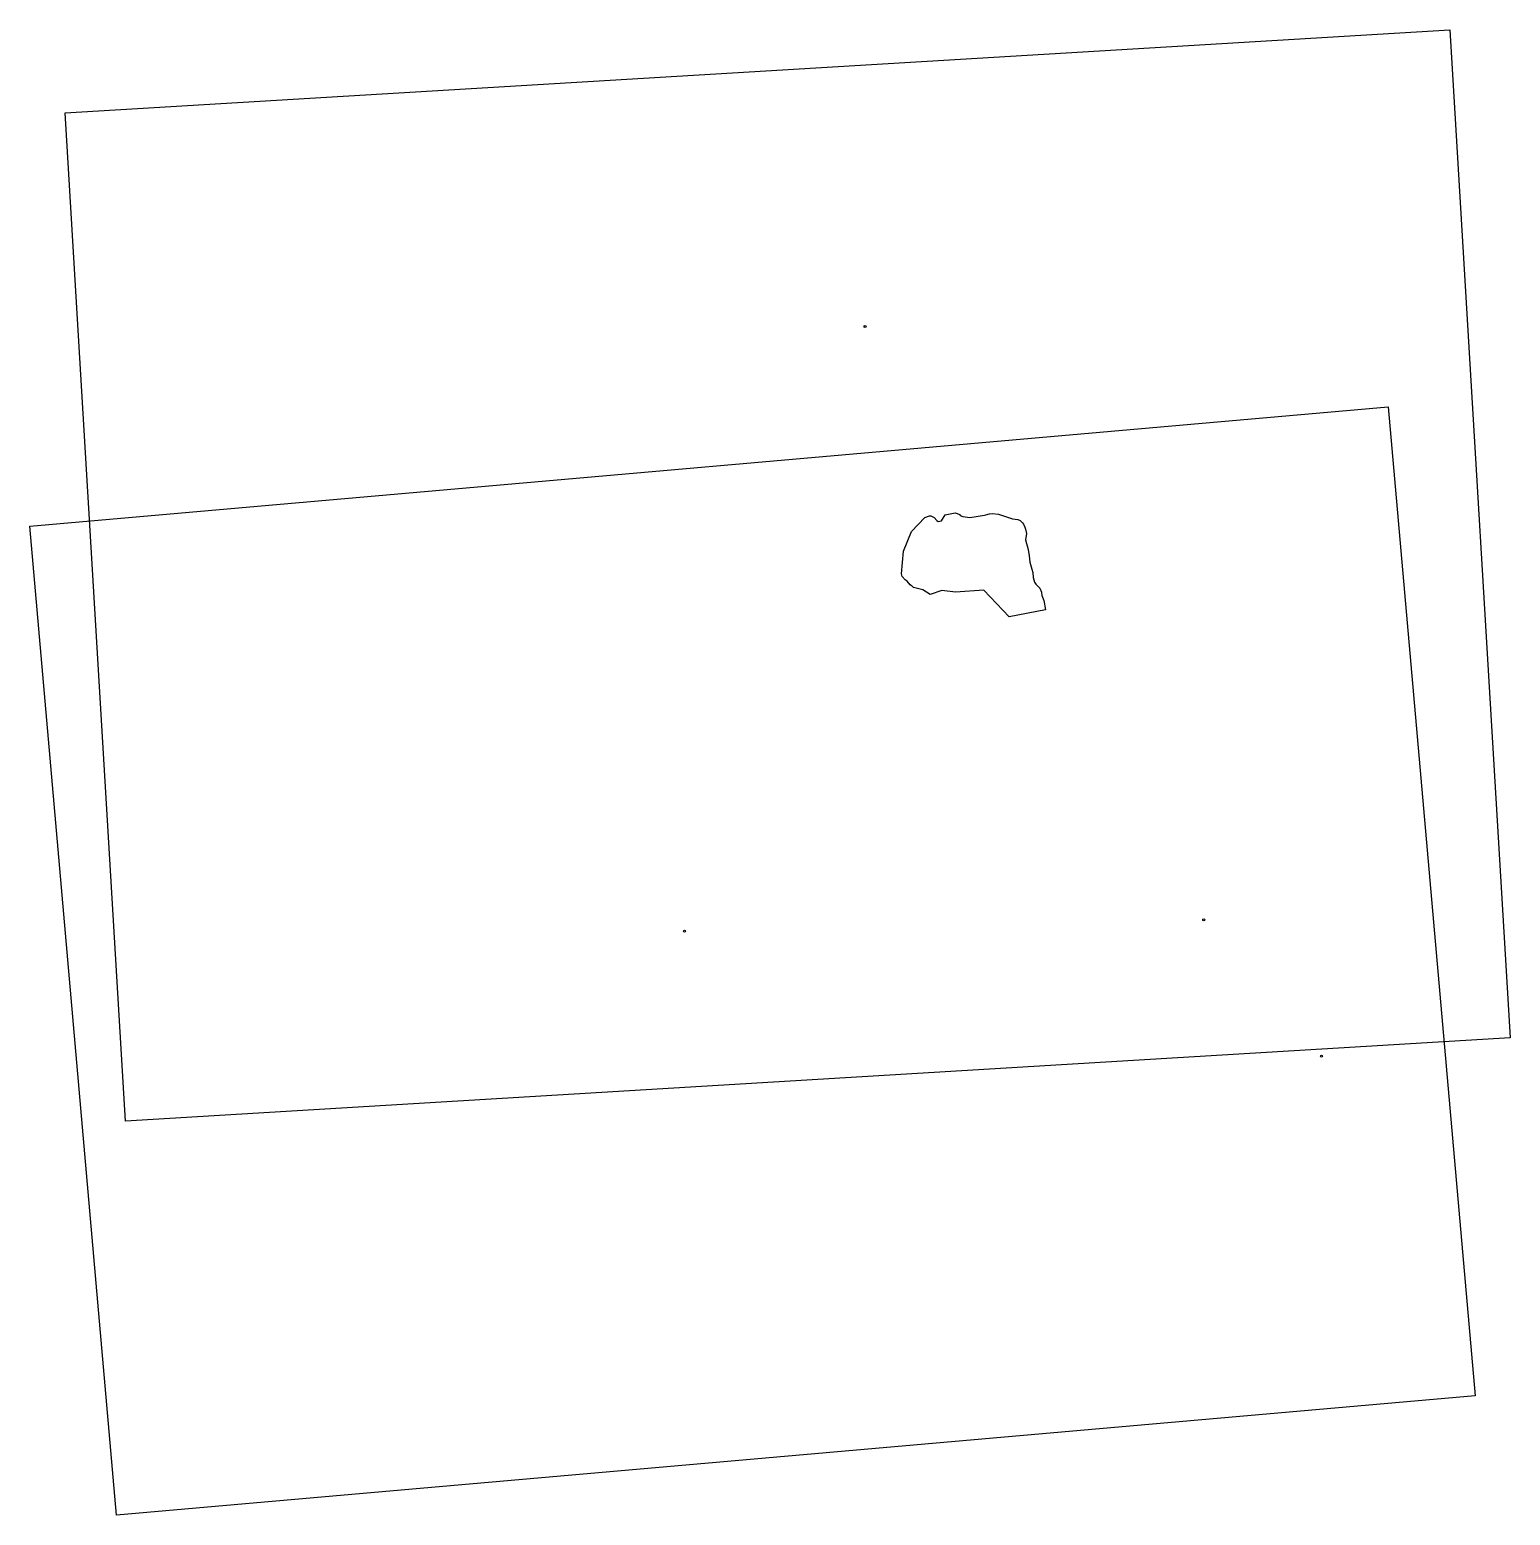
# Model space of a CAD drawing. Header units: millimetres. Extents: x 710304 to 774157, y 4489598 to 4553658.
import ezdxf

# ---------------------------------------------------------------- set-up
doc = ezdxf.new("R2010")
doc.units = ezdxf.units.MM
doc.layers.add('gran_new_P42_12zona', color=6, linetype='Continuous')
picture_1 = doc.add_image_def('image1.jpg', size_in_pixel=(3507, 2553))
picture_2 = doc.add_image_def('image2.jpg', size_in_pixel=(3507, 2553))

msp = doc.modelspace()

# ---------------------------------------------------------------- linework, layer by layer
for centre in [(746328, 4540855), (760934, 4515270), (738546, 4514786), (766019, 4509395)]:
    msp.add_circle(centre, 43.4)
at = {"layer": 'gran_new_P42_12zona'}
msp.add_lwpolyline([(748329, 4532019), (748907, 4532624), (749114, 4532695), (749171, 4532691), (749307, 4532628), (749423, 4532496), (749478, 4532445), (749624, 4532482), (749778, 4532737), (750211, 4532820), (750415, 4532755), (750436, 4532704), (750542, 4532663), (750842, 4532627), (751478, 4532725), (751533, 4532734), (751693, 4532777), (751808, 4532790), (752092, 4532765), (752686, 4532567), (752914, 4532535), (753021, 4532495), (753121, 4532401), (753169, 4532332), (753222, 4532214), (753255, 4532118), (753286, 4531940), (753250, 4531657), (753364, 4531249), (753414, 4530968), (753440, 4530695), (753518, 4530390), (753560, 4530253), (753579, 4530033), (753633, 4529831), (753691, 4529751), (753865, 4529570), (753933, 4529411), (753948, 4529264), (754040, 4529043), (754111, 4528640), (752550, 4528346), (751455, 4529489), (750226, 4529407), (749636, 4529471), (749131, 4529310), (748827, 4529499), (748426, 4529602), (748361, 4529662), (748334, 4529674), (748269, 4529722), (748148, 4529875), (748059, 4529933), (747937, 4530077), (747896, 4530194), (747985, 4531175)], close=True, dxfattribs=at)

# ---------------------------------------------------------------- pictures from other files: only their frames are drawn
image = msp.add_image(picture_1, insert=(714441, 4506599), size_in_units=(59824, 43550), rotation=3.43727)
image.dxf.flags = 7
image = msp.add_image(picture_2, insert=(714053, 4489598), size_in_units=(58815, 42816), rotation=5.02359)
image.dxf.flags = 7

doc.saveas('drawing.dxf')
